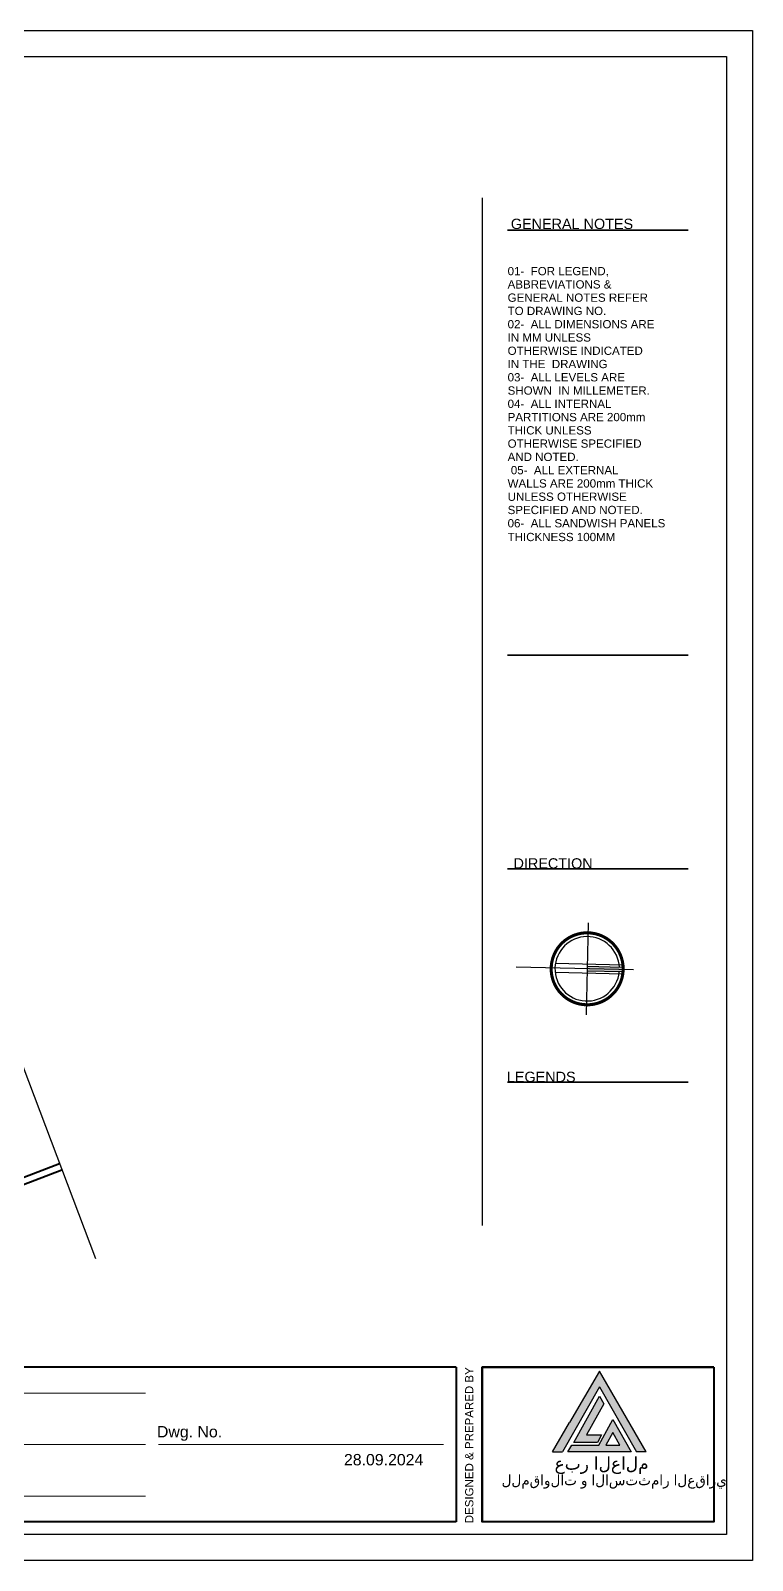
# Model space of a CAD drawing. Header units: metres. Extents: x 2164 to 2480, y 2851 to 3062.
# Drawn here: x 2274.44 to 2295.82, y 2901.46 to 2946.75 of the extents above; entities that cross this region are included whole.
import ezdxf

# ---------------------------------------------------------------- set-up
doc = ezdxf.new("R2010")
doc.units = ezdxf.units.M
doc.header["$MEASUREMENT"] = 0
doc.linetypes.add('DASHED2', pattern=[0.375, 0.25, -0.125])
doc.layers.get('0').update_dxf_attribs({"linetype": 'CONTINUOUS'})
doc.layers.add('G-ANNO-TTLB', color=250, linetype='CONTINUOUS', lineweight=18)
doc.layers.add('G-ANNO-TTLB-MEDM', color=250, linetype='CONTINUOUS', lineweight=35)
doc.layers.add('SIMBOLO', color=7, linetype='CONTINUOUS')
doc.layers.add('تعديل الأرض', color=2, linetype='CONTINUOUS')
doc.styles.add('Arial_1', font='arial.ttf', dxfattribs={"height": 238.125})
doc.styles.add('Arial_2', font='arial.ttf', dxfattribs={"height": 0.12})
doc.styles.add('Arial_3', font='arial.ttf', dxfattribs={"height": 118.023952})
doc.styles.get("Standard").update_dxf_attribs({"font": 'bold.shx', "bigfont": 'whgtxt.shx'})

# ---------------------------------------------------------------- blocks, each defined once
blk = doc.blocks.new('722')
h = blk.add_hatch(color=256)
h.dxf.hatch_style = 1
h.paths.add_polyline_path([(3077.57, 1809.545), (3076.401, 1807.542), (3075.743, 1806.413), (3076.123, 1806.412), (3077.567, 1808.937), (3079.01, 1806.412), (3079.381, 1806.412)])
at = {"true_color": 0x597a7d}
h = blk.add_hatch(color=137, dxfattribs=at)
h.dxf.hatch_style = 1
h.paths.add_polyline_path([(3076.571, 1806.775), (3077.484, 1806.775), (3077.645, 1807.067), (3077.062, 1807.067), (3077.737, 1808.279), (3077.567, 1808.577)])
h = blk.add_hatch(color=256)
h.dxf.hatch_style = 1
h.paths.add_polyline_path([(3078.803, 1806.408), (3078.088, 1807.664), (3077.546, 1806.669), (3076.495, 1806.67), (3076.342, 1806.408)])
h.paths.add_polyline_path([(3078.359, 1806.668), (3077.811, 1806.668), (3078.085, 1807.161)], flags=16)
at = {"color": 18, "true_color": 0x000000}
for p, q in [((3077.57, 1809.545), (3076.401, 1807.542)), ((3079.381, 1806.412), (3077.57, 1809.545)), ((3077.567, 1808.937), (3076.123, 1806.412)), ((3076.571, 1806.775), (3077.567, 1808.577)), ((3077.567, 1808.937), (3079.01, 1806.412)), ((3077.567, 1808.577), (3077.737, 1808.279)), ((3077.737, 1808.279), (3077.062, 1807.067)), ((3075.743, 1806.413), (3076.401, 1807.542)), ((3077.546, 1806.669), (3078.088, 1807.664)), ((3078.088, 1807.664), (3078.803, 1806.408)), ((3077.484, 1806.775), (3076.571, 1806.775)), ((3077.062, 1807.067), (3077.645, 1807.067)), ((3077.645, 1807.067), (3077.484, 1806.775)), ((3078.085, 1807.161), (3077.811, 1806.668)), ((3078.359, 1806.668), (3078.085, 1807.161)), ((3075.743, 1806.413), (3076.123, 1806.412)), ((3076.342, 1806.408), (3076.495, 1806.67)), ((3078.803, 1806.408), (3076.342, 1806.408)), ((3076.495, 1806.67), (3077.546, 1806.669)), ((3077.811, 1806.668), (3078.359, 1806.668)), ((3079.381, 1806.412), (3079.01, 1806.412))]:
    blk.add_line(p, q, dxfattribs=at)
at = {"lineweight": 40}
blk.add_lwpolyline([(3082.012, 1809.695), (3082.012, 1803.688), (3073.001, 1803.688), (3073.001, 1809.695)], close=True, dxfattribs=at)
at = {"insert": (3075.822, 1806.212), "char_height": 0.50059, "attachment_point": 1}
blk.add_mtext_dynamic_manual_height_columns('{\\fArial|b0|i0|c178|p34;عبر العالم}', width=4.30973, gutter_width=2.781, heights=[0.718], dxfattribs=at)
at = {"color": 137, "true_color": 0x597a7d, "insert": (3073.761, 1805.509), "char_height": 0.4, "attachment_point": 1}
blk.add_mtext_dynamic_manual_height_columns('{\\fArial|b0|i0|c178|p34;للمقاولات و الاستثمار العقاري}', width=11.09147, gutter_width=2.781, heights=[0.764], dxfattribs=at)
blk = doc.blocks.new('dfgedfgfff')
at = {"layer": 'SIMBOLO'}
for p, q in [((310.314, 153.52), (310.314, 150.553)), ((310.203, 153.251), (310.203, 151.54)), ((310.257, 153.219), (310.257, 152.347)), ((310.372, 153.219), (310.372, 152.347)), ((310.426, 153.251), (310.426, 151.54)), ((309.148, 152.347), (311.48, 152.347))]:
    blk.add_line(p, q, dxfattribs=at)
at = {"layer": 'SIMBOLO', "const_width": 0.0778}
blk.add_lwpolyline([(309.403, 152.347, 1), (311.225, 152.347, 1)], format="xyb", close=True, dxfattribs=at)
at = {"layer": 'SIMBOLO'}
blk.add_arc((310.314, 152.347), 0.815, 94.0608, 85.9392, dxfattribs=at)
blk.add_solid([(310.257, 152.347), (310.372, 152.347), (310.257, 153.219), (310.372, 153.219)], dxfattribs=at)

msp = doc.modelspace()

# ---------------------------------------------------------------- linework, layer by layer
at = {"color": 18, "true_color": 0x000000}
for p, q in [((2279.87846, 2946.74843), (2295.8158, 2946.74843)), ((2295.8158, 2946.74843), (2295.8158, 2935.47845))]:
    msp.add_line(p, q, dxfattribs=at)
at = {"color": 18, "lineweight": 30, "true_color": 0x000000}
msp.add_line((2287.81074, 2941.79291), (2287.81074, 2911.37366), dxfattribs=at)
at = {"color": 18, "lineweight": 40, "true_color": 0x000000}
for p, q in [((2287.04835, 2907.18053), (2232.91885, 2907.18053)), ((2287.04835, 2907.18053), (2287.04835, 2902.6062)), ((2287.81074, 2907.18053), (2287.81074, 2902.6062)), ((2294.67222, 2907.18053), (2287.81074, 2907.18053))]:
    msp.add_line(p, q, dxfattribs=at)
at = {"color": 18, "lineweight": 5, "true_color": 0x000000}
for p, q in [((2277.84634, 2906.41814), (2269.21611, 2906.41814)), ((2277.84634, 2904.89336), (2269.21611, 2904.89336)), ((2286.66716, 2904.89336), (2278.22753, 2904.89336)), ((2277.84634, 2903.36859), (2269.21611, 2903.36859))]:
    msp.add_line(p, q, dxfattribs=at)
at = {"color": 18, "true_color": 0x000000}
msp.add_lwpolyline([(2231.77527, 2946.74843), (2295.8158, 2946.74843), (2295.8158, 2901.46262), (2231.77527, 2901.46262)], close=True, dxfattribs=at)
at = {"color": 18, "lineweight": 30, "true_color": 0x000000}
msp.add_lwpolyline([(2232.53766, 2945.98604), (2295.05342, 2945.98604), (2295.05342, 2902.22501), (2232.53766, 2902.22501)], close=True, dxfattribs=at)
at = {"color": 252, "lineweight": 30, "true_color": 0x939598}
msp.add_lwpolyline([(2262.8899, 2945.98604), (2269.16708, 2929.41213), (2270.40001, 2929.61493), (2268.50519, 2928.36679), (2269.56299, 2928.36679), (2276.36921, 2910.39599)], dxfattribs=at)
at = {"color": 18, "lineweight": 40, "true_color": 0x000000}
for points in [[(2287.04835, 2902.6062), (2232.91885, 2902.6062), (2232.91885, 2907.18053)], [(2294.67222, 2907.18053), (2294.67222, 2902.6062), (2287.81074, 2902.6062)], [(2294.67222, 2907.18053), (2294.67222, 2902.6062), (2287.81074, 2902.6062)]]:
    msp.add_lwpolyline(points, dxfattribs=at)
at = {"layer": 'G-ANNO-TTLB-MEDM', "color": 18, "true_color": 0x000000}
for p, q in [((2288.56825, 2940.83993), (2293.91476, 2940.83993)), ((2288.56825, 2928.26053), (2293.91476, 2928.26053)), ((2288.56825, 2921.93854), (2293.91476, 2921.93854)), ((2288.56825, 2915.61654), (2293.91476, 2915.61654))]:
    msp.add_line(p, q, dxfattribs=at)
at = {"layer": 'تعديل الأرض', "color": 0, "linetype": 'Continuous', "lineweight": 40}
for p, q in [((2263.34698, 2908.44998, 18.51721), (2275.37419, 2913.0232, 18.51721)), ((2263.4183, 2908.69107, 18.51721), (2275.30335, 2913.21024, 18.51721))]:
    msp.add_line(p, q, dxfattribs=at)

# ---------------------------------------------------------------- block references
at = {"lineweight": 0, "xscale": 1.169874465653505, "yscale": 1.169874465653505, "zscale": 1.169874465653505, "rotation": 268.5692345853097}
msp.add_blockref('dfgedfgfff', (2121.81678, 3286.34093), dxfattribs=at)
at = {"color": 18, "linetype": 'DASHED2', "true_color": 0x000000, "xscale": 0.7614807728145377, "yscale": 0.7614807728145377, "zscale": 0.7614807728145377}
msp.add_blockref('722', (-52.22034, 1529.13244), dxfattribs=at)

# ---------------------------------------------------------------- texts
at = {"layer": 'G-ANNO-TTLB', "color": 18, "lineweight": 9, "true_color": 0x000000, "attachment_point": 9, "style": 'Arial_1'}
for s, insert, char_height, width in [('GENERAL NOTES', (2292.28469, 2940.87049), 0.3049549, 4.4739574), ('DIRECTION', (2291.08637, 2921.93854), 0.304955, 2.518129), ('LEGENDS', (2290.58073, 2915.61946), 0.304955, 2.518129), ('Dwg. No.', (2280.11577, 2905.00332), 0.336067, 2.357432), ('28.09.2024', (2286.07212, 2904.27157), 0.336067, 4.6070958)]:
    msp.add_mtext(s, dxfattribs=dict(at, insert=insert, char_height=char_height, width=width))
at = {"layer": 'G-ANNO-TTLB', "lineweight": 9, "attachment_point": 1, "style": 'Arial_3'}
for s, insert, char_height, width in [('01-  FOR LEGEND, ', (2288.56825, 2939.75079), 0.2444569, 3.8200299), ('ABBREVIATIONS & ', (2288.56825, 2939.35798), 0.2444569, 3.8993777), ('GENERAL NOTES REFER ', (2288.56825, 2938.96517), 0.2444569, 5.2709611), ('TO DRAWING NO.', (2288.56825, 2938.57235), 0.2444569, 3.6273281), ('02-  ALL DIMENSIONS ARE ', (2288.56825, 2938.17954), 0.2444569, 5.4409921), ('IN MM UNLESS ', (2288.56825, 2937.78673), 0.2444569, 4.2167689), ('OTHERWISE INDICATED ', (2288.56825, 2937.39392), 0.2444569, 5.0669239), ('IN THE  DRAWING', (2288.56825, 2937.00111), 0.2444569, 3.6613343), ('03-  ALL LEVELS ARE ', (2288.56825, 2936.6083), 0.2444569, 4.4208061), ('SHOWN  IN MILLEMETER.', (2288.56825, 2936.21549), 0.2444569, 4.2847813), ('04-  ALL INTERNAL ', (2288.56825, 2935.82268), 0.2444569, 3.9107131), ('PARTITIONS ARE 200mm ', (2288.56825, 2935.42987), 0.2444569, 5.1462717), ('THICK UNLESS ', (2288.56825, 2935.03706), 0.2444569, 3.1852474), ('OTHERWISE SPECIFIED ', (2288.56825, 2934.64425), 0.2444569, 5.0215823), ('AND NOTED.', (2288.56825, 2934.25143), 0.244457, 2.607142), (' 05-  ALL EXTERNAL ', (2288.56825, 2933.85862), 0.2444569, 4.1827627), ('WALLS ARE 200mm THICK ', (2288.56825, 2933.46581), 0.2444569, 5.4409921), ('UNLESS OTHERWISE ', (2288.56825, 2933.073), 0.2444569, 4.5114893), ('06-  ALL SANDWISH PANELS THICKNESS 100MM ', (2288.56825, 2932.28738), 0.2444569, 5.4409921), ('SPECIFIED AND NOTED.', (2288.56825, 2932.68019), 0.2444569, 4.9308991)]:
    msp.add_mtext(s, dxfattribs=dict(at, insert=insert, char_height=char_height, width=width))
at = {"layer": 'G-ANNO-TTLB', "color": 18, "lineweight": 9, "true_color": 0x000000, "insert": (2287.55699, 2907.18053), "char_height": 0.2438352, "width": 5.5711698, "attachment_point": 9, "rotation": 90, "style": 'Arial_2'}
msp.add_mtext('DESIGNED & PREPARED BY', dxfattribs=at)

doc.saveas('drawing.dxf')
